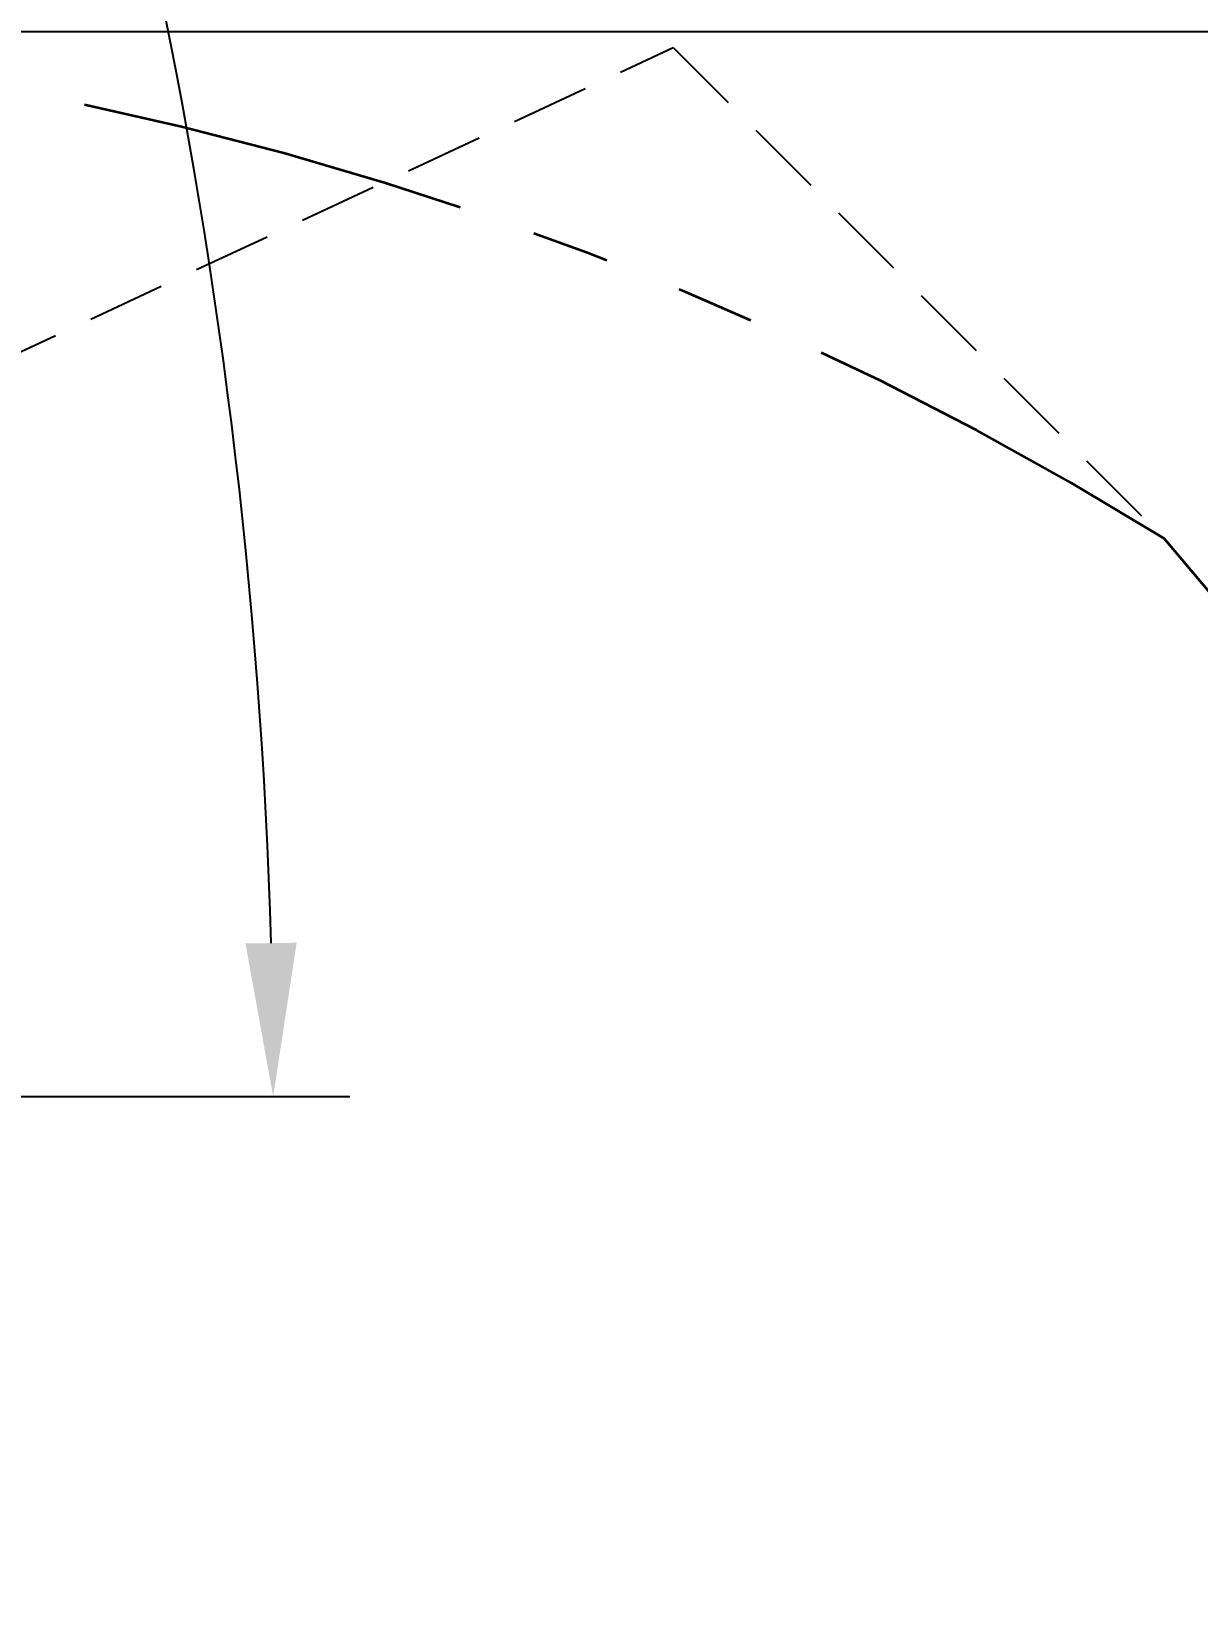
# Model space of a CAD drawing. Header units: millimetres. Extents: x 415 to 2018, y 500 to 823.
# Drawn here: x 1033.86 to 1052.86, y 736.26 to 761.88 of the extents above; entities that cross this region are included whole.
import ezdxf

# ---------------------------------------------------------------- set-up
doc = ezdxf.new("R2010")
doc.units = ezdxf.units.MM
doc.header["$PDSIZE"] = -1
doc.linetypes.add('HIDDEN', pattern=[1.905, 1.27, -0.635])
doc.linetypes.add('PHANTOM', pattern=[12.7, 6.35, -1.27, 1.27, -1.27, 1.27, -1.27])
doc.layers.get('Defpoints').update_dxf_attribs({"lineweight": 18})
doc.layers.add('尺寸线层', color=216, linetype='Continuous', lineweight=18)
doc.dimstyles.new('ISO-25', dxfattribs={"dimtxt": 2.5, "dimasz": 2.5, "dimexe": 1.25, "dimexo": 0.625, "dimtad": 1, "dimtoh": 1, "dimlfac": 10, "dimtxsty": 'Standard', "dimcen": 2.5, "dimadec": 0, "dimazin": 0, "dimtfac": 1, "dimtmove": 0, "dimatfit": 3, "dimfxl": 1, "dimarcsym": 0})

# ---------------------------------------------------------------- blocks, each defined once
blk = doc.blocks.new('*X21')
at = {"layer": '尺寸线层', "linetype": 'Continuous'}
blk.add_hatch(color=0, dxfattribs=at).paths.add_polyline_path([(-315.124, 250.064), (-312.698, 248.259), (-313.217, 247.717)], flags=0)
blk.add_hatch(color=0, dxfattribs=at).paths.add_polyline_path([(-315.124, 250.064), (-312.698, 248.259), (-313.217, 247.717)], flags=0)
at = {"layer": '尺寸线层', "color": 0, "linetype": 'Continuous'}
blk.add_line((-315.124, 250.064), (-306.673, 241.965), dxfattribs=at)
blk.add_line((-315.124, 250.064), (-306.673, 241.965), dxfattribs=at)
at = {"layer": '尺寸线层', "color": 0}
blk.add_line((-306.673, 241.965), (-301.433, 241.965), dxfattribs=at)
blk.add_line((-306.673, 241.965), (-301.433, 241.965), dxfattribs=at)
at = {"layer": '尺寸线层', "color": 0, "insert": (-302.553, 245.199), "char_height": 3.5, "width": 7, "attachment_point": 5}
blk.add_mtext('P', dxfattribs=at)
blk.add_mtext('P', dxfattribs=at)
blk = doc.blocks.new('*D79')
at = {"color": 0, "lineweight": -2}
for p, q in [((991.779, 764.579), (1030.592, 782.677)), ((1025.07, 744.524), (1039.05, 744.524))]:
    blk.add_line(p, q, dxfattribs=at)
blk.add_arc((948.771, 744.524), 89.029, 1.60936, 23.39103, dxfattribs=at)
at = {"color": 0}
for points in [[(1030.103, 779.698), (1030.863, 780.039), (1029.459, 782.149)], [(1038.182, 747.03), (1037.348, 747.018), (1037.8, 744.524)]]:
    blk.add_solid(points, dxfattribs=at)
at = {"layer": 'Defpoints', "color": 0}
for p in [(991.213, 764.314), (1036.86, 757.427), (959.347, 744.524), (1024.445, 744.524), (936.834, 738.957)]:
    blk.add_point(p, dxfattribs=at)
at = {"color": 0, "insert": (1036.935, 766.675), "char_height": 2.5, "attachment_point": 5, "rotation": 284.1039}
blk.add_mtext('25°', dxfattribs=at)
blk = doc.blocks.new('*D81')
at = {"color": 0, "lineweight": -2}
for p, q in [((1024.235, 761.88), (1095.774, 761.88)), ((1094.524, 633.575), (1094.524, 759.38)), ((1023.552, 631.075), (1095.774, 631.075))]:
    blk.add_line(p, q, dxfattribs=at)
at = {"color": 0}
for points in [[(1094.107, 759.38), (1094.941, 759.38), (1094.524, 761.88)], [(1094.107, 633.575), (1094.941, 633.575), (1094.524, 631.075)]]:
    blk.add_solid(points, dxfattribs=at)
at = {"layer": 'Defpoints', "color": 0}
for p in [(1023.61, 761.88), (1094.524, 761.88), (1022.927, 631.075)]:
    blk.add_point(p, dxfattribs=at)
at = {"color": 0, "insert": (1092.649, 697.031), "char_height": 2.5, "attachment_point": 5, "rotation": 90}
blk.add_mtext('1308', dxfattribs=at)
blk = doc.blocks.new('*D121')
at = {"color": 1, "lineweight": -3}
blk.add_arc((989.937, 736.262), 9.783, 252.8698, 10.3182, dxfattribs=at)
at = {"color": 1}
for points in [[(999.959, 738.14), (999.165, 737.888), (998.803, 740.396)], [(987.228, 727.292), (986.883, 726.533), (984.78, 727.948)]]:
    blk.add_solid(points, dxfattribs=at)
at = {"layer": 'Defpoints', "color": 0}
for p in [(1044.316, 761.619), (989.937, 736.262), (989.937, 736.262), (996.609, 729.107), (960.945, 689.524)]:
    blk.add_point(p, dxfattribs=at)
at = {"color": 1, "insert": (995.187, 730.348), "char_height": 2.5, "attachment_point": 5, "rotation": 41.594}
blk.add_mtext('147%%d', dxfattribs=at)

msp = doc.modelspace()

# ---------------------------------------------------------------- linework, layer by layer
at = {"linetype": 'HIDDEN'}
for p, q in [((989.937, 736.2617), (1044.3155, 761.6188)), ((1044.3155, 761.6188), (1052.3155, 753.6188))]:
    msp.add_line(p, q, dxfattribs=at)
at = {"linetype": 'PHANTOM', "lineweight": 35}
for centre, radius, start, end in [((1023.3233, 706.8809), 54.9998, 58.18797, 116), ((968.9448, 681.5238), 110.2196, 352.663668, 40.851639)]:
    msp.add_arc(centre, radius, start, end, dxfattribs=at)

# ---------------------------------------------------------------- block references
at = {"layer": '尺寸线层', "color": 0}
msp.add_blockref('*X21', (1344.0895, 486.202), dxfattribs=at)

# ---------------------------------------------------------------- dimensions: what is measured, and where the dimension line sits
dim = msp.add_angular_dim_2l(base=(1036.86, 757.427), line1=((1024.4448, 744.524), (959.3465, 744.5236)), line2=((936.8345, 738.9573), (991.2129, 764.3144)), dimstyle='ISO-25')
dim.commit()
dim.dimension.update_dxf_attribs({"geometry": '*D79', "text_midpoint": (1035.1163, 766.2181), "dimtype": 162})
dim = msp.add_linear_dim(base=(1094.5238, 761.88), p1=(1022.9274, 631.0747), p2=(1023.6105, 761.88), angle=90, text='1308', dimstyle='ISO-25')
dim.commit()
dim.dimension.update_dxf_attribs({"geometry": '*D81', "text_midpoint": (1094.5238, 697.0311), "dimtype": 160})
dim = msp.add_angular_dim_2l(base=(996.6089, 729.1067), line1=((960.9448, 689.5238), (989.937, 736.2617)), line2=((989.937, 736.2617), (1044.3155, 761.6188)), dimstyle='ISO-25', override={"dimclrd": 1, "dimclre": 1, "dimclrt": 1, "dimlwd": 65533, "dimlwe": 65533})
dim.commit()
dim.dimension.update_dxf_attribs({"geometry": '*D121', "text_midpoint": (995.1868, 730.3475)})

doc.saveas('drawing.dxf')
